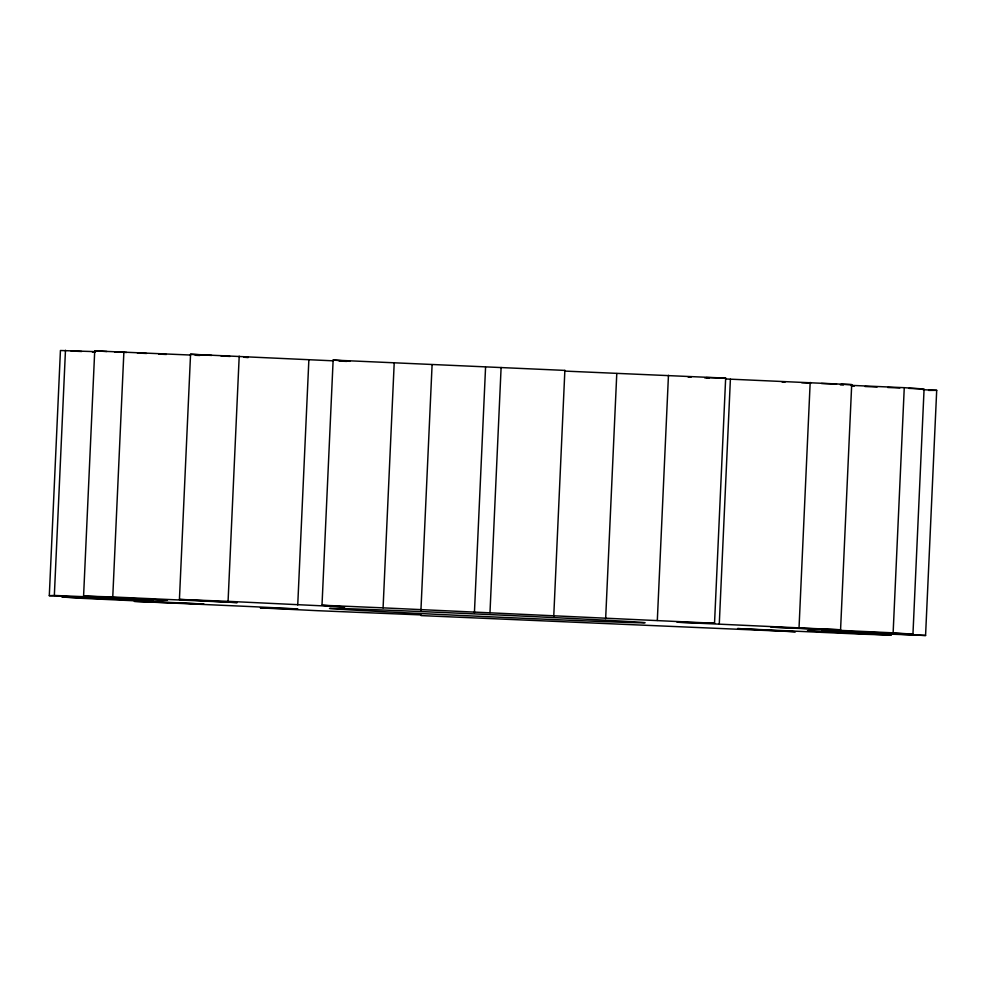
<?xml version="1.0" encoding="UTF-8"?>
<svg xmlns="http://www.w3.org/2000/svg" width="986" height="986" viewBox="0 0 986 986"><rect width="100%" height="100%" fill="white"/><g stroke="black" fill="none" stroke-linecap="round" stroke-linejoin="round"><path stroke-width="1.48" d="M923.019 389.692L936.7 390.333L925.571 635.489L807.411 630.929L891.282 635.107L862.109 634.183L737.59 628.563L795.443 631.743L421.133 615.597L421.047 614.907L317.541 610.691L260.341 607.881L297.871 608.954L255.608 606.797L134.306 601.361L203.942 604.036L81.739 598.317L61.921 596.986L152.855 600.856L49.3 595.667L60.429 350.511L94.718 351.62M49.3 595.667L54.341 595.445L65.47 350.289M54.341 595.445L167.46 600.227L83.588 596.049L94.718 350.893L190.68 355.046M83.588 596.049L112.761 596.974L123.891 351.817M112.761 596.974L237.207 602.594L179.427 599.414L190.557 354.257L333.132 360.827M725.856 378.969L851.694 384.639L840.565 629.795L677 622.203L714.53 623.263L725.659 378.119L564.879 371.093L564.867 370.403L333.132 360.075L322.003 605.231L344.767 606.932L228.074 601.337L239.204 356.18M297.735 604.985L308.864 359.828M714.53 623.263L383.086 607.857L394.215 362.712M420.936 610.223L432.078 365.066M474.426 612.602L485.556 367.445M489.98 612.626L501.11 367.47M553.75 616.25L564.867 370.403M605.65 618.703L616.78 373.546M657.317 620.465L668.459 375.309M719.262 624.36L730.392 379.203M799.042 627.577L810.172 382.42M904.261 387.683L924.079 389.014L912.95 634.171L893.131 632.839L904.261 387.683L851.017 385.353M936.7 390.333L928.578 390.407M688.129 377.046L691.137 377.133M706.149 377.564L725.659 378.119M243.788 357.277L248.336 357.437L243.776 357.191M782.058 381.964L785.078 382.087M801.741 382.728L810.825 383.073M821.412 383.48L836.559 384.059M841.095 384.232L851.694 384.639M840.565 629.795L770.916 627.121L893.131 632.839M179.427 599.414L228.074 601.337M339.209 361.086L346.789 361.394M840.368 384.885L843.412 385.021M851.325 385.92L854.357 386.056M864.968 386.5L877.096 387.017M887.708 387.473L899.836 387.979M908.932 388.373L922.563 388.952M322.003 605.231L383.086 607.857M912.95 634.171L822.004 630.3L925.571 635.489M71.066 351.004L81.715 351.497M92.351 351.99L95.395 352.138M195.24 355.268L199.788 355.49M94.718 350.893L106.919 351.497M114.549 351.879L126.738 352.483M137.411 353.013L146.569 353.469M158.758 354.085L166.387 354.455M704.731 377.897L709.254 378.119M190.557 354.257L211.842 355.428M220.975 355.934L230.095 356.439M333.132 360.075L349.833 361.32M403.878 612.713A157.772 1.097 2.6 0 0 644.943 622.77A157.772 1.097 2.6 0 0 413.491 611.246A157.772 1.097 2.6 0 0 403.878 612.713"/></g></svg>
